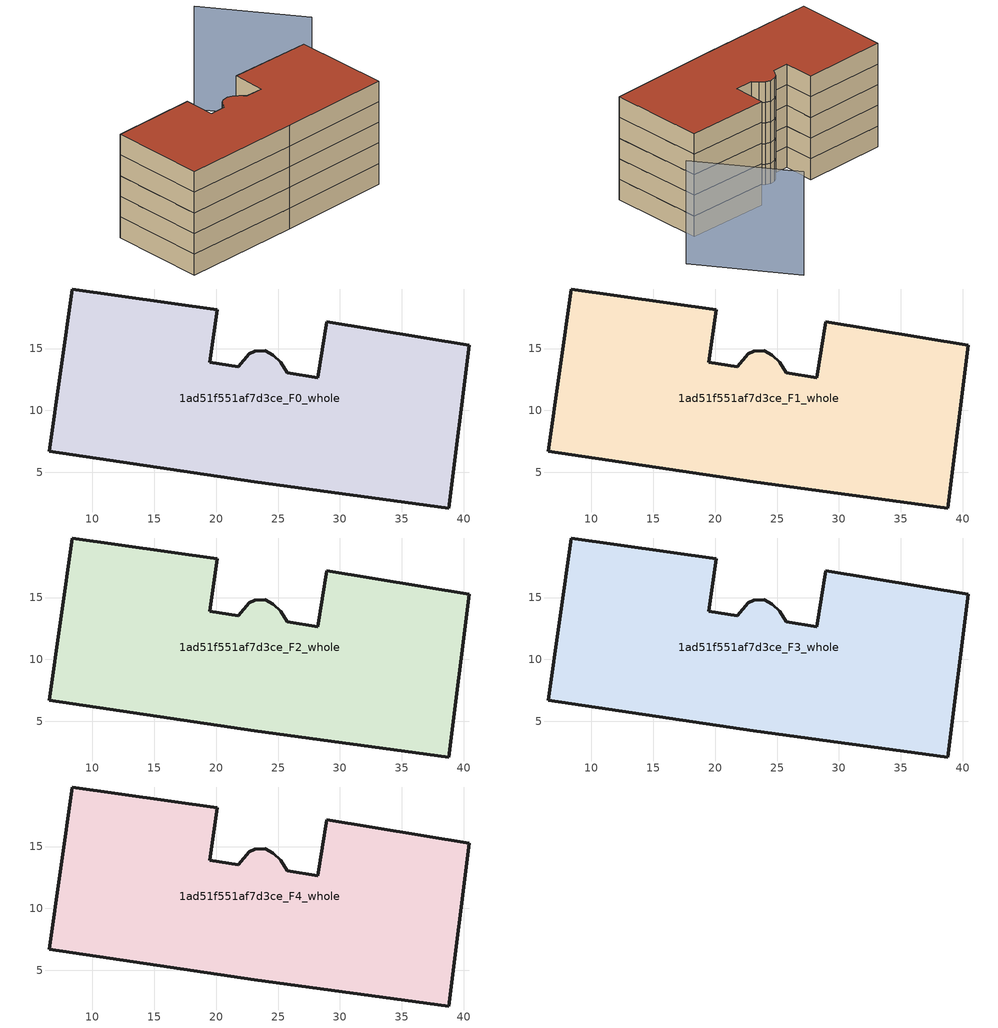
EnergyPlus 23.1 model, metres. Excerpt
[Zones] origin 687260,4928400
1ad51f551af7d3ce_F0_whole
 floor ground (EU_floor_Construction): 40.44,15.26 38.8,2.13 23.1,4.24 6.53,6.71 8.4,19.81 20.09,18.15 19.47,13.88 21.78,13.55 22.66,14.59 23.13,14.79 23.97,14.81 24.61,14.47 25.22,13.88 25.73,13.04 28.2,12.63 28.94,17.15 z0
 wall outside (EU_wall_Construction): 38.8,2.13 40.44,15.26 28.94,17.15 28.2,12.63 25.73,13.04 25.22,13.88 24.61,14.47 23.97,14.81 23.13,14.79 22.66,14.59 21.78,13.55 19.47,13.88 20.09,18.15 8.4,19.81 6.53,6.71 23.1,4.24 38.8,2.13 z0:3
1ad51f551af7d3ce_F1_whole
 floor to 1ad51f551af7d3ce_F0_whole (EU_floor_Construction): 40.44,15.26 38.8,2.13 23.1,4.24 6.53,6.71 8.4,19.81 20.09,18.15 19.47,13.88 21.78,13.55 22.66,14.59 23.13,14.79 23.97,14.81 24.61,14.47 25.22,13.88 25.73,13.04 28.2,12.63 28.94,17.15 z3
 wall outside (EU_wall_Construction): 38.8,2.13 40.44,15.26 28.94,17.15 28.2,12.63 25.73,13.04 25.22,13.88 24.61,14.47 23.97,14.81 23.13,14.79 22.66,14.59 21.78,13.55 19.47,13.88 20.09,18.15 8.4,19.81 6.53,6.71 23.1,4.24 38.8,2.13 z3:6
1ad51f551af7d3ce_F2_whole
 floor to 1ad51f551af7d3ce_F1_whole (EU_floor_Construction): 40.44,15.26 38.8,2.13 23.1,4.24 6.53,6.71 8.4,19.81 20.09,18.15 19.47,13.88 21.78,13.55 22.66,14.59 23.13,14.79 23.97,14.81 24.61,14.47 25.22,13.88 25.73,13.04 28.2,12.63 28.94,17.15 z6
 wall outside (EU_wall_Construction): 38.8,2.13 40.44,15.26 28.94,17.15 28.2,12.63 25.73,13.04 25.22,13.88 24.61,14.47 23.97,14.81 23.13,14.79 22.66,14.59 21.78,13.55 19.47,13.88 20.09,18.15 8.4,19.81 6.53,6.71 23.1,4.24 38.8,2.13 z6:9
1ad51f551af7d3ce_F3_whole
 floor to 1ad51f551af7d3ce_F2_whole (EU_floor_Construction): 40.44,15.26 38.8,2.13 23.1,4.24 6.53,6.71 8.4,19.81 20.09,18.15 19.47,13.88 21.78,13.55 22.66,14.59 23.13,14.79 23.97,14.81 24.61,14.47 25.22,13.88 25.73,13.04 28.2,12.63 28.94,17.15 z9
 wall outside (EU_wall_Construction): 38.8,2.13 40.44,15.26 28.94,17.15 28.2,12.63 25.73,13.04 25.22,13.88 24.61,14.47 23.97,14.81 23.13,14.79 22.66,14.59 21.78,13.55 19.47,13.88 20.09,18.15 8.4,19.81 6.53,6.71 23.1,4.24 38.8,2.13 z9:12
1ad51f551af7d3ce_F4_whole
 floor to 1ad51f551af7d3ce_F3_whole (EU_floor_Construction): 40.44,15.26 38.8,2.13 23.1,4.24 6.53,6.71 8.4,19.81 20.09,18.15 19.47,13.88 21.78,13.55 22.66,14.59 23.13,14.79 23.97,14.81 24.61,14.47 25.22,13.88 25.73,13.04 28.2,12.63 28.94,17.15 z12
 wall outside (EU_wall_Construction): 38.8,2.13 40.44,15.26 28.94,17.15 28.2,12.63 25.73,13.04 25.22,13.88 24.61,14.47 23.97,14.81 23.13,14.79 22.66,14.59 21.78,13.55 19.47,13.88 20.09,18.15 8.4,19.81 6.53,6.71 23.1,4.24 38.8,2.13 z12:15
 roof outside (EU_roof_Construction): 38.8,2.13 40.44,15.26 28.94,17.15 28.2,12.63 25.73,13.04 25.22,13.88 24.61,14.47 23.97,14.81 23.13,14.79 22.66,14.59 21.78,13.55 19.47,13.88 20.09,18.15 8.4,19.81 6.53,6.71 23.1,4.24 z15
shading: 46.49,18.57 39.73,32.06 z0:15
[Building]
EU S2 Campaign: North Axis=0; Terrain=City; Solar Distribution=FullExterior
[Site:Location]
Bologna: Latitude=44.5; Longitude=11.25; Time Zone=1; Elevation=37
[SizingPeriod:WeatherFileDays]
AnnualSizingPeriod: Begin Month=1; Begin Day of Month=1; End Month=12; End Day of Month=31; Day of Week for Start Day=Monday; Use Weather File Daylight Saving Period=No; Use Weather File Rain and Snow Indicators=No
[MATERIAL]
EU_InternalMass_Material: Roughness=MediumRough; Thickness=0.1; Conductivity=1; Density=1800; Specific Heat=900; Thermal Absorptance=0.9; Solar Absorptance=0.7; Visible Absorptance=0.7
[MATERIAL:NOMASS] Roughness=MediumRough; Thermal Absorptance=0.9; Solar Absorptance=0.7; Visible Absorptance=0.7
Name | Thermal Resistance
EU_wall_NoMass | 0.905828
EU_roof_NoMass | 0.37593
EU_floor_NoMass | 0.67114
[CONSTRUCTION]
EU_wall_Construction: EU_wall_NoMass
EU_roof_Construction: EU_roof_NoMass
EU_floor_Construction: EU_floor_NoMass
EU_InternalMass_Construction: EU_InternalMass_Material
[ZONE] Type=1; Multiplier=1; Ceiling Height=autocalculate; Floor Area=autocalculate; Part of Total Floor Area=Yes
Name | Volume
1ad51f551af7d3ce_F0_whole | 1197.33
1ad51f551af7d3ce_F1_whole; 1ad51f551af7d3ce_F2_whole; 1ad51f551af7d3ce_F3_whole; 1ad51f551af7d3ce_F4_whole | 1197.34
[INTERNALMASS] Construction=EU_InternalMass_Construction; Surface Area=399.112
Name | Zone or ZoneList
1ad51f551af7d3ce_F0_whole_EU_InternalMass | 1ad51f551af7d3ce_F0_whole
1ad51f551af7d3ce_F1_whole_EU_InternalMass | 1ad51f551af7d3ce_F1_whole
1ad51f551af7d3ce_F2_whole_EU_InternalMass | 1ad51f551af7d3ce_F2_whole
1ad51f551af7d3ce_F3_whole_EU_InternalMass | 1ad51f551af7d3ce_F3_whole
1ad51f551af7d3ce_F4_whole_EU_InternalMass | 1ad51f551af7d3ce_F4_whole
[OTHEREQUIPMENT] Fuel Type=Electricity; Design Level Calculation Method=Watts/Area; Power per Zone Floor Area=1; Fraction Latent=0; Fraction Radiant=0; Fraction Lost=0; Carbon Dioxide Generation Rate=0; EndUse Subcategory=EU_Step8_InternalGains
Name | Zone or ZoneList or Space or SpaceList | Schedule
EU_Step8_InternalGain_1ad51f551af7d3ce_F0_whole_f000 | 1ad51f551af7d3ce_F0_whole | EU_Step8_GainSchedule_1ad51f551af7d3ce_F0_whole_f000
EU_Step8_InternalGain_1ad51f551af7d3ce_F1_whole_f000 | 1ad51f551af7d3ce_F1_whole | EU_Step8_GainSchedule_1ad51f551af7d3ce_F1_whole_f000
EU_Step8_InternalGain_1ad51f551af7d3ce_F2_whole_f000 | 1ad51f551af7d3ce_F2_whole | EU_Step8_GainSchedule_1ad51f551af7d3ce_F2_whole_f000
EU_Step8_InternalGain_1ad51f551af7d3ce_F3_whole_f000 | 1ad51f551af7d3ce_F3_whole | EU_Step8_GainSchedule_1ad51f551af7d3ce_F3_whole_f000
EU_Step8_InternalGain_1ad51f551af7d3ce_F4_whole_f000 | 1ad51f551af7d3ce_F4_whole | EU_Step8_GainSchedule_1ad51f551af7d3ce_F4_whole_f000
[ZONEVENTILATION:DESIGNFLOWRATE] Schedule=EU_AlwaysOn; Design Flow Rate Calculation Method=AirChanges/Hour; Air Changes per Hour=0.73129; Ventilation Type=Natural; Fan Pressure Rise=0; Fan Total Efficiency=1; Constant Term Coefficient=1; Temperature Term Coefficient=0; Velocity Term Coefficient=0; Velocity Squared Term Coefficient=0; Minimum Indoor Temperature=-100; Maximum Indoor Temperature=100; Delta Temperature=-100; Minimum Outdoor Temperature=-100; Maximum Outdoor Temperature=100; Maximum Wind Speed=40
Name | Zone or ZoneList or Space or SpaceList
EU_ConstantAir_1ad51f551af7d3ce_F0_whole | 1ad51f551af7d3ce_F0_whole
EU_ConstantAir_1ad51f551af7d3ce_F1_whole | 1ad51f551af7d3ce_F1_whole
EU_ConstantAir_1ad51f551af7d3ce_F2_whole | 1ad51f551af7d3ce_F2_whole
EU_ConstantAir_1ad51f551af7d3ce_F3_whole | 1ad51f551af7d3ce_F3_whole
EU_ConstantAir_1ad51f551af7d3ce_F4_whole | 1ad51f551af7d3ce_F4_whole
[HVACTEMPLATE:THERMOSTAT] Constant Heating Setpoint=20; Constant Cooling Setpoint=50
EU_HeatOnly_1ad51f551af7d3ce_F0_whole; EU_HeatOnly_1ad51f551af7d3ce_F1_whole; EU_HeatOnly_1ad51f551af7d3ce_F2_whole; EU_HeatOnly_1ad51f551af7d3ce_F3_whole; EU_HeatOnly_1ad51f551af7d3ce_F4_whole
[HVACTEMPLATE:ZONE:IDEALLOADSAIRSYSTEM] System Availability Schedule=EU_AlwaysOn; Maximum Heating Supply Air Temperature=50; Minimum Cooling Supply Air Temperature=13; Maximum Heating Supply Air Humidity Ratio=0.0156; Minimum Cooling Supply Air Humidity Ratio=0.0077; Heating Limit=NoLimit; Cooling Limit=NoLimit; Heating Availability Schedule=EU_AlwaysOn; Cooling Availability Schedule=EU_CoolingOff; Dehumidification Control Type=ConstantSensibleHeatRatio; Cooling Sensible Heat Ratio=0.7; Dehumidification Setpoint=60; Humidification Control Type=None; Humidification Setpoint=30; Outdoor Air Method=None; Outdoor Air Flow Rate per Person=0.00944; Outdoor Air Flow Rate per Zone Floor Area=0; Outdoor Air Flow Rate per Zone=0; Demand Controlled Ventilation Type=None; Outdoor Air Economizer Type=NoEconomizer; Heat Recovery Type=None; Sensible Heat Recovery Effectiveness=0.7; Latent Heat Recovery Effectiveness=0.65
Name | Template Thermostat
1ad51f551af7d3ce_F0_whole | EU_HeatOnly_1ad51f551af7d3ce_F0_whole
1ad51f551af7d3ce_F1_whole | EU_HeatOnly_1ad51f551af7d3ce_F1_whole
1ad51f551af7d3ce_F2_whole | EU_HeatOnly_1ad51f551af7d3ce_F2_whole
1ad51f551af7d3ce_F3_whole | EU_HeatOnly_1ad51f551af7d3ce_F3_whole
1ad51f551af7d3ce_F4_whole | EU_HeatOnly_1ad51f551af7d3ce_F4_whole
[SIZING:ZONE] Zone Cooling Design Supply Air Temperature Input Method=SupplyAirTemperature; Zone Cooling Design Supply Air Temperature=13; Zone Heating Design Supply Air Temperature Input Method=SupplyAirTemperature; Zone Heating Design Supply Air Temperature=50; Zone Cooling Design Supply Air Humidity Ratio=0.008; Zone Heating Design Supply Air Humidity Ratio=0.008; Cooling Design Air Flow Method=DesignDay; Cooling Design Air Flow Rate=0; Cooling Minimum Air Flow per Zone Floor Area=0.000762; Cooling Minimum Air Flow=0; Cooling Minimum Air Flow Fraction=0.2; Heating Design Air Flow Method=DesignDay; Heating Design Air Flow Rate=0; Heating Maximum Air Flow per Zone Floor Area=0.002032; Heating Maximum Air Flow=0.141576; Heating Maximum Air Flow Fraction=0.3; Account for Dedicated Outdoor Air System=No; Dedicated Outdoor Air System Control Strategy=NeutralSupplyAir; Dedicated Outdoor Air Low Setpoint Temperature for Design=autosize; Dedicated Outdoor Air High Setpoint Temperature for Design=autosize; Zone Load Sizing Method=Sensible Load Only No Latent Load; Zone Latent Cooling Design Supply Air Humidity Ratio Input Method=HumidityRatioDifference; Zone Cooling Design Supply Air Humidity Ratio Difference=0.005; Zone Latent Heating Design Supply Air Humidity Ratio Input Method=HumidityRatioDifference; Zone Humidification Design Supply Air Humidity Ratio Difference=0.005
1ad51f551af7d3ce_F0_whole; 1ad51f551af7d3ce_F1_whole; 1ad51f551af7d3ce_F2_whole; 1ad51f551af7d3ce_F3_whole; 1ad51f551af7d3ce_F4_whole
[SCHEDULE:CONSTANT]
Name | Hourly Value
EU_AlwaysOn | 1
EU_CoolingOff | 0
[SCHEDULE:FILE] Column Number=1; Rows to Skip at Top=0; Number of Hours of Data=8760; Column Separator=Comma; Interpolate to Timestep=No; Minutes per Item=60; Adjust Schedule for Daylight Savings=Yes
Name | File
EU_Step8_GainSchedule_1ad51f551af7d3ce_F0_whole_f000 | ../../schedules/1ad51f551af7d3ce/1ad51f551af7d3ce_F0_whole_f000_gain.csv
EU_Step8_GainSchedule_1ad51f551af7d3ce_F1_whole_f000 | ../../schedules/1ad51f551af7d3ce/1ad51f551af7d3ce_F1_whole_f000_gain.csv
EU_Step8_GainSchedule_1ad51f551af7d3ce_F2_whole_f000 | ../../schedules/1ad51f551af7d3ce/1ad51f551af7d3ce_F2_whole_f000_gain.csv
EU_Step8_GainSchedule_1ad51f551af7d3ce_F3_whole_f000 | ../../schedules/1ad51f551af7d3ce/1ad51f551af7d3ce_F3_whole_f000_gain.csv
EU_Step8_GainSchedule_1ad51f551af7d3ce_F4_whole_f000 | ../../schedules/1ad51f551af7d3ce/1ad51f551af7d3ce_F4_whole_f000_gain.csv
